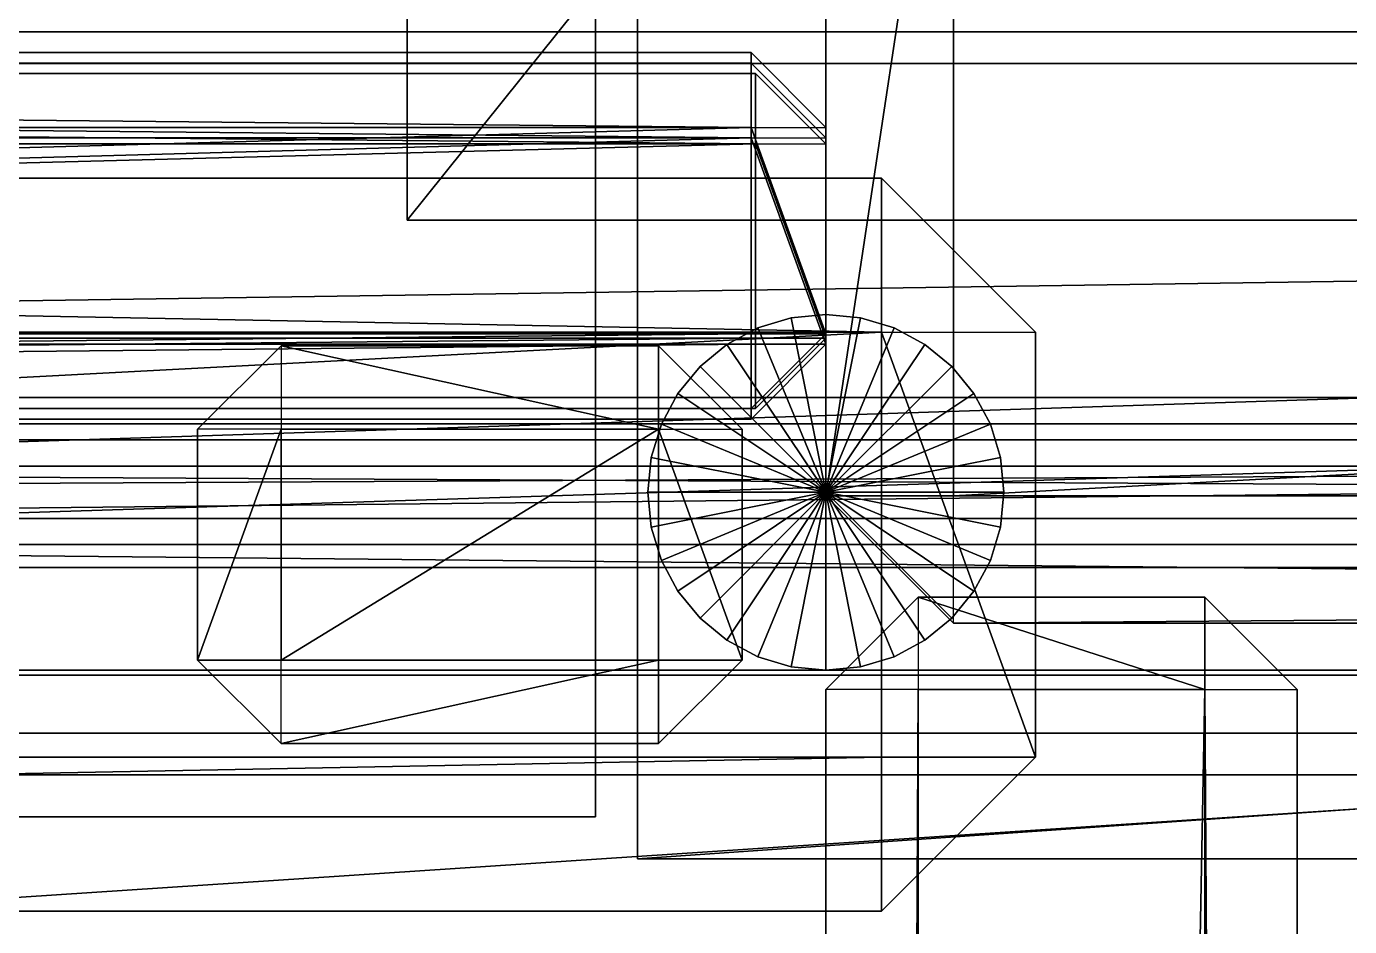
# Model space of a CAD drawing. Header units: millimetres. Extents: x -18 to 4450, y -985 to 970.
# Drawn here: x 1883.7 to 2010, y 723.5 to 809.5 of the extents above; entities that cross this region are included whole.
import ezdxf

# ---------------------------------------------------------------- set-up
doc = ezdxf.new("R2010")
doc.units = ezdxf.units.MM
for name, color, linetype in [('body__right_door_closed_reference', 40, 'CONTINUOUS'), ('body__right_door_outer_skin_lower_pressing', 40, 'CONTINUOUS'), ('body__right_door_outer_skin_tapered_surface', 40, 'CONTINUOUS'), ('body__right_door_outer_skin_upper_pressing', 8, 'CONTINUOUS'), ('body__right_door_skin_lower_recess_shadow', 8, 'CONTINUOUS'), ('body__right_rear_quarter_waist_tapered_surface', 40, 'CONTINUOUS'), ('body__right_rocker_sill', 40, 'CONTINUOUS'), ('body__right_side_step_board', 7, 'CONTINUOUS'), ('body__right_side_step_drop_bracket_3', 251, 'CONTINUOUS'), ('body__right_side_step_tread_strip_5', 9, 'CONTINUOUS'), ('body__right_tub_top_capping', 40, 'CONTINUOUS'), ('hard_top__middle_hardtop_roof_rib', 7, 'CONTINUOUS'), ('hard_top__middle_right_hardtop_vertical_frame', 9, 'CONTINUOUS'), ('hard_top__right_hardtop_lower_retainer_rail', 9, 'CONTINUOUS'), ('hard_top__right_hardtop_lower_side_roll_surface', 8, 'CONTINUOUS'), ('hard_top__right_hardtop_side_panel', 40, 'CONTINUOUS'), ('hard_top__right_hardtop_side_tapered_upper_skin', 40, 'CONTINUOUS'), ('hard_top__white_hardtop_crowned_roof_skin', 7, 'CONTINUOUS'), ('hard_top__white_hardtop_roof', 7, 'CONTINUOUS'), ('interior__front_right_seat_right_rail', 9, 'CONTINUOUS')]:
    doc.layers.add(name, color=color, linetype=linetype)

msp = doc.modelspace()

# ---------------------------------------------------------------- linework, layer by layer
at = {"layer": 'body__right_door_closed_reference'}
for points in [[(1194.700003, 795.000017, 774.699986), (1194.700003, 795.000017, 1595.299959), (1965.299964, 795.000017, 1595.299959)], [(1194.700003, 795.000017, 774.699986), (1965.299964, 795.000017, 1595.299959), (1965.299964, 795.000017, 774.699986)], [(1194.700003, 795.000017, 774.699986), (1194.700003, 780.300021, 759.99999), (1965.299964, 780.300021, 759.99999)], [(1194.700003, 795.000017, 774.699986), (1965.299964, 780.300021, 759.99999), (1965.299964, 795.000017, 774.699986)], [(1194.700003, 795.000017, 1595.299959), (1194.700003, 780.300021, 1610.000014), (1965.299964, 780.300021, 1610.000014)], [(1194.700003, 795.000017, 1595.299959), (1965.299964, 780.300021, 1610.000014), (1965.299964, 795.000017, 1595.299959)], [(1980.000019, 780.300021, 774.699986), (1965.299964, 795.000017, 774.699986), (1965.299964, 795.000017, 1595.299959)], [(1980.000019, 780.300021, 774.699986), (1965.299964, 795.000017, 1595.299959), (1980.000019, 780.300021, 1595.299959)], [(1980.000019, 780.300021, 774.699986), (1965.299964, 795.000017, 774.699986), (1965.299964, 780.300021, 759.99999)], [(1980.000019, 780.300021, 1595.299959), (1965.299964, 795.000017, 1595.299959), (1965.299964, 780.300021, 1610.000014)], [(1194.700003, 739.700019, 1610.000014), (1965.299964, 739.700019, 1610.000014), (1965.299964, 780.300021, 1610.000014)], [(1194.700003, 739.700019, 1610.000014), (1965.299964, 780.300021, 1610.000014), (1194.700003, 780.300021, 1610.000014)], [(1194.700003, 739.700019, 759.99999), (1194.700003, 780.300021, 759.99999), (1965.299964, 780.300021, 759.99999)], [(1194.700003, 739.700019, 759.99999), (1965.299964, 780.300021, 759.99999), (1965.299964, 739.700019, 759.99999)], [(1980.000019, 739.700019, 774.699986), (1965.299964, 739.700019, 759.99999), (1965.299964, 780.300021, 759.99999)], [(1980.000019, 739.700019, 774.699986), (1965.299964, 780.300021, 759.99999), (1980.000019, 780.300021, 774.699986)], [(1980.000019, 739.700019, 1595.299959), (1965.299964, 739.700019, 1610.000014), (1965.299964, 780.300021, 1610.000014)], [(1980.000019, 739.700019, 1595.299959), (1965.299964, 780.300021, 1610.000014), (1980.000019, 780.300021, 1595.299959)], [(1980.000019, 739.700019, 774.699986), (1980.000019, 780.300021, 774.699986), (1980.000019, 780.300021, 1595.299959)], [(1980.000019, 739.700019, 774.699986), (1980.000019, 780.300021, 1595.299959), (1980.000019, 739.700019, 1595.299959)], [(1194.700003, 725.000024, 774.699986), (1194.700003, 739.700019, 759.99999), (1965.299964, 739.700019, 759.99999)], [(1194.700003, 725.000024, 774.699986), (1965.299964, 739.700019, 759.99999), (1965.299964, 725.000024, 774.699986)], [(1194.700003, 725.000024, 1595.299959), (1194.700003, 739.700019, 1610.000014), (1965.299964, 739.700019, 1610.000014)], [(1194.700003, 725.000024, 1595.299959), (1965.299964, 739.700019, 1610.000014), (1965.299964, 725.000024, 1595.299959)], [(1980.000019, 739.700019, 774.699986), (1965.299964, 725.000024, 774.699986), (1965.299964, 725.000024, 1595.299959)], [(1980.000019, 739.700019, 774.699986), (1965.299964, 725.000024, 1595.299959), (1980.000019, 739.700019, 1595.299959)], [(1980.000019, 739.700019, 774.699986), (1965.299964, 725.000024, 774.699986), (1965.299964, 739.700019, 759.99999)], [(1980.000019, 739.700019, 1595.299959), (1965.299964, 725.000024, 1595.299959), (1965.299964, 739.700019, 1610.000014)], [(1194.700003, 725.000024, 774.699986), (1965.299964, 725.000024, 774.699986), (1965.299964, 725.000024, 1595.299959)], [(1194.700003, 725.000024, 774.699986), (1965.299964, 725.000024, 1595.299959), (1194.700003, 725.000024, 1595.299959)]]:
    msp.add_3dface(points, dxfattribs=at)
at = {"layer": 'body__right_door_outer_skin_lower_pressing'}
for points in [[(1242.140055, 806.999981, 852.140009), (1242.140055, 806.999981, 942.860007), (1952.859998, 806.999981, 942.860007)], [(1242.140055, 806.999981, 852.140009), (1952.859998, 806.999981, 942.860007), (1952.859998, 806.999981, 852.140009)], [(1242.140055, 806.999981, 852.140009), (1242.140055, 799.860001, 845.000029), (1952.859998, 799.860001, 845.000029)], [(1242.140055, 806.999981, 852.140009), (1952.859998, 799.860001, 845.000029), (1952.859998, 806.999981, 852.140009)], [(1242.140055, 806.999981, 942.860007), (1242.140055, 799.860001, 949.999988), (1952.859998, 799.860001, 949.999988)], [(1242.140055, 806.999981, 942.860007), (1952.859998, 799.860001, 949.999988), (1952.859998, 806.999981, 942.860007)], [(1960.000038, 799.860001, 852.140009), (1952.859998, 806.999981, 852.140009), (1952.859998, 806.999981, 942.860007)], [(1960.000038, 799.860001, 852.140009), (1952.859998, 806.999981, 942.860007), (1960.000038, 799.860001, 942.860007)], [(1960.000038, 799.860001, 852.140009), (1952.859998, 806.999981, 852.140009), (1952.859998, 799.860001, 845.000029)], [(1960.000038, 799.860001, 942.860007), (1952.859998, 806.999981, 942.860007), (1952.859998, 799.860001, 949.999988)], [(1242.140055, 780.139983, 949.999988), (1952.859998, 780.139983, 949.999988), (1952.859998, 799.860001, 949.999988)], [(1242.140055, 780.139983, 949.999988), (1952.859998, 799.860001, 949.999988), (1242.140055, 799.860001, 949.999988)], [(1242.140055, 780.139983, 845.000029), (1242.140055, 799.860001, 845.000029), (1952.859998, 799.860001, 845.000029)], [(1242.140055, 780.139983, 845.000029), (1952.859998, 799.860001, 845.000029), (1952.859998, 780.139983, 845.000029)], [(1960.000038, 780.139983, 852.140009), (1952.859998, 780.139983, 845.000029), (1952.859998, 799.860001, 845.000029)], [(1960.000038, 780.139983, 852.140009), (1952.859998, 799.860001, 845.000029), (1960.000038, 799.860001, 852.140009)], [(1960.000038, 780.139983, 942.860007), (1952.859998, 780.139983, 949.999988), (1952.859998, 799.860001, 949.999988)], [(1960.000038, 780.139983, 942.860007), (1952.859998, 799.860001, 949.999988), (1960.000038, 799.860001, 942.860007)], [(1960.000038, 780.139983, 852.140009), (1960.000038, 799.860001, 852.140009), (1960.000038, 799.860001, 942.860007)], [(1960.000038, 780.139983, 852.140009), (1960.000038, 799.860001, 942.860007), (1960.000038, 780.139983, 942.860007)], [(1242.140055, 773.000002, 852.140009), (1242.140055, 780.139983, 845.000029), (1952.859998, 780.139983, 845.000029)], [(1242.140055, 773.000002, 852.140009), (1952.859998, 780.139983, 845.000029), (1952.859998, 773.000002, 852.140009)], [(1242.140055, 773.000002, 942.860007), (1242.140055, 780.139983, 949.999988), (1952.859998, 780.139983, 949.999988)], [(1242.140055, 773.000002, 942.860007), (1952.859998, 780.139983, 949.999988), (1952.859998, 773.000002, 942.860007)], [(1960.000038, 780.139983, 852.140009), (1952.859998, 773.000002, 852.140009), (1952.859998, 773.000002, 942.860007)], [(1960.000038, 780.139983, 852.140009), (1952.859998, 773.000002, 942.860007), (1960.000038, 780.139983, 942.860007)], [(1960.000038, 780.139983, 852.140009), (1952.859998, 773.000002, 852.140009), (1952.859998, 780.139983, 845.000029)], [(1960.000038, 780.139983, 942.860007), (1952.859998, 773.000002, 942.860007), (1952.859998, 780.139983, 949.999988)], [(1242.140055, 773.000002, 852.140009), (1952.859998, 773.000002, 852.140009), (1952.859998, 773.000002, 942.860007)], [(1242.140055, 773.000002, 852.140009), (1952.859998, 773.000002, 942.860007), (1242.140055, 773.000002, 942.860007)]]:
    msp.add_3dface(points, dxfattribs=at)
at = {"layer": 'body__right_door_outer_skin_tapered_surface'}
for points in [[(1128.000021, 734.000027, 748.000026), (1128.000021, 824.000001, 748.000026), (1937.999964, 824.000001, 748.000026)], [(1128.000021, 734.000027, 748.000026), (1937.999964, 824.000001, 748.000026), (1937.999964, 734.000027, 748.000026)], [(1128.000021, 734.000027, 1269.999981), (1937.999964, 734.000027, 1307.999969), (1937.999964, 824.000001, 1307.999969)], [(1128.000021, 734.000027, 1269.999981), (1937.999964, 824.000001, 1307.999969), (1128.000021, 824.000001, 1269.999981)], [(1937.999964, 824.000001, 748.000026), (1937.999964, 824.000001, 1307.999969), (1937.999964, 734.000027, 1307.999969)], [(1937.999964, 824.000001, 748.000026), (1937.999964, 734.000027, 1307.999969), (1937.999964, 734.000027, 748.000026)], [(1937.999964, 734.000027, 748.000026), (1937.999964, 734.000027, 1307.999969), (1128.000021, 734.000027, 1269.999981)], [(1937.999964, 734.000027, 748.000026), (1128.000021, 734.000027, 1269.999981), (1128.000021, 734.000027, 748.000026)]]:
    msp.add_3dface(points, dxfattribs=at)
at = {"layer": 'body__right_door_outer_skin_upper_pressing'}
for points in [[(1242.140055, 805.999994, 1047.140002), (1242.140055, 805.999994, 1102.859974), (1952.859998, 805.999994, 1102.859974)], [(1242.140055, 805.999994, 1047.140002), (1952.859998, 805.999994, 1102.859974), (1952.859998, 805.999994, 1047.140002)], [(1242.140055, 805.999994, 1047.140002), (1242.140055, 798.860013, 1039.999962), (1952.859998, 798.860013, 1039.999962)], [(1242.140055, 805.999994, 1047.140002), (1952.859998, 798.860013, 1039.999962), (1952.859998, 805.999994, 1047.140002)], [(1242.140055, 805.999994, 1102.859974), (1242.140055, 798.860013, 1110.000014), (1952.859998, 798.860013, 1110.000014)], [(1242.140055, 805.999994, 1102.859974), (1952.859998, 798.860013, 1110.000014), (1952.859998, 805.999994, 1102.859974)], [(1960.000038, 798.860013, 1047.140002), (1952.859998, 805.999994, 1047.140002), (1952.859998, 805.999994, 1102.859974)], [(1960.000038, 798.860013, 1047.140002), (1952.859998, 805.999994, 1102.859974), (1960.000038, 798.860013, 1102.859974)], [(1960.000038, 798.860013, 1047.140002), (1952.859998, 805.999994, 1047.140002), (1952.859998, 798.860013, 1039.999962)], [(1960.000038, 798.860013, 1102.859974), (1952.859998, 805.999994, 1102.859974), (1952.859998, 798.860013, 1110.000014)], [(1242.140055, 779.139996, 1110.000014), (1952.859998, 779.139996, 1110.000014), (1952.859998, 798.860013, 1110.000014)], [(1242.140055, 779.139996, 1110.000014), (1952.859998, 798.860013, 1110.000014), (1242.140055, 798.860013, 1110.000014)], [(1242.140055, 779.139996, 1039.999962), (1242.140055, 798.860013, 1039.999962), (1952.859998, 798.860013, 1039.999962)], [(1242.140055, 779.139996, 1039.999962), (1952.859998, 798.860013, 1039.999962), (1952.859998, 779.139996, 1039.999962)], [(1960.000038, 779.139996, 1047.140002), (1952.859998, 779.139996, 1039.999962), (1952.859998, 798.860013, 1039.999962)], [(1960.000038, 779.139996, 1047.140002), (1952.859998, 798.860013, 1039.999962), (1960.000038, 798.860013, 1047.140002)], [(1960.000038, 779.139996, 1102.859974), (1952.859998, 779.139996, 1110.000014), (1952.859998, 798.860013, 1110.000014)], [(1960.000038, 779.139996, 1102.859974), (1952.859998, 798.860013, 1110.000014), (1960.000038, 798.860013, 1102.859974)], [(1960.000038, 779.139996, 1047.140002), (1960.000038, 798.860013, 1047.140002), (1960.000038, 798.860013, 1102.859974)], [(1960.000038, 779.139996, 1047.140002), (1960.000038, 798.860013, 1102.859974), (1960.000038, 779.139996, 1102.859974)], [(1242.140055, 772.000015, 1047.140002), (1242.140055, 779.139996, 1039.999962), (1952.859998, 779.139996, 1039.999962)], [(1242.140055, 772.000015, 1047.140002), (1952.859998, 779.139996, 1039.999962), (1952.859998, 772.000015, 1047.140002)], [(1242.140055, 772.000015, 1102.859974), (1242.140055, 779.139996, 1110.000014), (1952.859998, 779.139996, 1110.000014)], [(1242.140055, 772.000015, 1102.859974), (1952.859998, 779.139996, 1110.000014), (1952.859998, 772.000015, 1102.859974)], [(1960.000038, 779.139996, 1047.140002), (1952.859998, 772.000015, 1047.140002), (1952.859998, 772.000015, 1102.859974)], [(1960.000038, 779.139996, 1047.140002), (1952.859998, 772.000015, 1102.859974), (1960.000038, 779.139996, 1102.859974)], [(1960.000038, 779.139996, 1047.140002), (1952.859998, 772.000015, 1047.140002), (1952.859998, 779.139996, 1039.999962)], [(1960.000038, 779.139996, 1102.859974), (1952.859998, 772.000015, 1102.859974), (1952.859998, 779.139996, 1110.000014)], [(1242.140055, 772.000015, 1047.140002), (1952.859998, 772.000015, 1047.140002), (1952.859998, 772.000015, 1102.859974)], [(1242.140055, 772.000015, 1047.140002), (1952.859998, 772.000015, 1102.859974), (1242.140055, 772.000015, 1102.859974)]]:
    msp.add_3dface(points, dxfattribs=at)
at = {"layer": 'body__right_door_skin_lower_recess_shadow'}
for points in [[(1241.719961, 805.000007, 891.719997), (1241.719961, 805.000007, 954.280019), (1953.279972, 805.000007, 954.280019)], [(1241.719961, 805.000007, 891.719997), (1953.279972, 805.000007, 954.280019), (1953.279972, 805.000007, 891.719997)], [(1241.719961, 805.000007, 891.719997), (1241.719961, 798.280001, 884.99999), (1953.279972, 798.280001, 884.99999)], [(1241.719961, 805.000007, 891.719997), (1953.279972, 798.280001, 884.99999), (1953.279972, 805.000007, 891.719997)], [(1241.719961, 805.000007, 954.280019), (1241.719961, 798.280001, 961.000025), (1953.279972, 798.280001, 961.000025)], [(1241.719961, 805.000007, 954.280019), (1953.279972, 798.280001, 961.000025), (1953.279972, 805.000007, 954.280019)], [(1960.000038, 798.280001, 891.719997), (1953.279972, 805.000007, 891.719997), (1953.279972, 805.000007, 954.280019)], [(1960.000038, 798.280001, 891.719997), (1953.279972, 805.000007, 954.280019), (1960.000038, 798.280001, 954.280019)], [(1960.000038, 798.280001, 891.719997), (1953.279972, 805.000007, 891.719997), (1953.279972, 798.280001, 884.99999)], [(1960.000038, 798.280001, 954.280019), (1953.279972, 805.000007, 954.280019), (1953.279972, 798.280001, 961.000025)], [(1241.719961, 779.720008, 961.000025), (1953.279972, 779.720008, 961.000025), (1953.279972, 798.280001, 961.000025)], [(1241.719961, 779.720008, 961.000025), (1953.279972, 798.280001, 961.000025), (1241.719961, 798.280001, 961.000025)], [(1241.719961, 779.720008, 884.99999), (1241.719961, 798.280001, 884.99999), (1953.279972, 798.280001, 884.99999)], [(1241.719961, 779.720008, 884.99999), (1953.279972, 798.280001, 884.99999), (1953.279972, 779.720008, 884.99999)], [(1960.000038, 779.720008, 891.719997), (1953.279972, 779.720008, 884.99999), (1953.279972, 798.280001, 884.99999)], [(1960.000038, 779.720008, 891.719997), (1953.279972, 798.280001, 884.99999), (1960.000038, 798.280001, 891.719997)], [(1960.000038, 779.720008, 954.280019), (1953.279972, 779.720008, 961.000025), (1953.279972, 798.280001, 961.000025)], [(1960.000038, 779.720008, 954.280019), (1953.279972, 798.280001, 961.000025), (1960.000038, 798.280001, 954.280019)], [(1960.000038, 779.720008, 891.719997), (1960.000038, 798.280001, 891.719997), (1960.000038, 798.280001, 954.280019)], [(1960.000038, 779.720008, 891.719997), (1960.000038, 798.280001, 954.280019), (1960.000038, 779.720008, 954.280019)], [(1241.719961, 773.000002, 891.719997), (1241.719961, 779.720008, 884.99999), (1953.279972, 779.720008, 884.99999)], [(1241.719961, 773.000002, 891.719997), (1953.279972, 779.720008, 884.99999), (1953.279972, 773.000002, 891.719997)], [(1241.719961, 773.000002, 954.280019), (1241.719961, 779.720008, 961.000025), (1953.279972, 779.720008, 961.000025)], [(1241.719961, 773.000002, 954.280019), (1953.279972, 779.720008, 961.000025), (1953.279972, 773.000002, 954.280019)], [(1960.000038, 779.720008, 891.719997), (1953.279972, 773.000002, 891.719997), (1953.279972, 773.000002, 954.280019)], [(1960.000038, 779.720008, 891.719997), (1953.279972, 773.000002, 954.280019), (1960.000038, 779.720008, 954.280019)], [(1960.000038, 779.720008, 891.719997), (1953.279972, 773.000002, 891.719997), (1953.279972, 779.720008, 884.99999)], [(1960.000038, 779.720008, 954.280019), (1953.279972, 773.000002, 954.280019), (1953.279972, 779.720008, 961.000025)], [(1241.719961, 773.000002, 891.719997), (1953.279972, 773.000002, 891.719997), (1953.279972, 773.000002, 954.280019)], [(1241.719961, 773.000002, 891.719997), (1953.279972, 773.000002, 954.280019), (1241.719961, 773.000002, 954.280019)]]:
    msp.add_3dface(points, dxfattribs=at)
at = {"layer": 'body__right_rear_quarter_waist_tapered_surface'}
for points in [[(1942.000031, 730.000019, 723.999977), (1942.000031, 829.999983, 723.999977), (3384.99999, 829.999983, 745.999992)], [(1942.000031, 730.000019, 723.999977), (3384.99999, 829.999983, 745.999992), (3384.99999, 730.000019, 745.999992)], [(1942.000031, 730.000019, 1304.999948), (3384.99999, 730.000019, 1277.999997), (3384.99999, 829.999983, 1277.999997)], [(1942.000031, 730.000019, 1304.999948), (3384.99999, 829.999983, 1277.999997), (1942.000031, 829.999983, 1304.999948)], [(1942.000031, 730.000019, 723.999977), (1942.000031, 730.000019, 1304.999948), (1942.000031, 829.999983, 1304.999948)], [(1942.000031, 730.000019, 723.999977), (1942.000031, 829.999983, 1304.999948), (1942.000031, 829.999983, 723.999977)], [(3384.99999, 730.000019, 745.999992), (3384.99999, 730.000019, 1277.999997), (1942.000031, 730.000019, 1304.999948)], [(3384.99999, 730.000019, 745.999992), (1942.000031, 730.000019, 1304.999948), (1942.000031, 730.000019, 723.999977)]]:
    msp.add_3dface(points, dxfattribs=at)
at = {"layer": 'body__right_rocker_sill'}
for points in [[(1019.950032, 767.499983, 684.949994), (1019.950032, 767.499983, 800.05002), (3030.050039, 767.499983, 800.05002)], [(1019.950032, 767.499983, 684.949994), (3030.050039, 767.499983, 800.05002), (3030.050039, 767.499983, 684.949994)], [(1019.950032, 767.499983, 684.949994), (1019.950032, 747.550011, 665.000021), (3030.050039, 747.550011, 665.000021)], [(1019.950032, 767.499983, 684.949994), (3030.050039, 747.550011, 665.000021), (3030.050039, 767.499983, 684.949994)], [(1019.950032, 767.499983, 800.05002), (1019.950032, 747.550011, 819.999993), (3030.050039, 747.550011, 819.999993)], [(1019.950032, 767.499983, 800.05002), (3030.050039, 747.550011, 819.999993), (3030.050039, 767.499983, 800.05002)], [(1019.950032, 692.449987, 819.999993), (3030.050039, 692.449987, 819.999993), (3030.050039, 747.550011, 819.999993)], [(1019.950032, 692.449987, 819.999993), (3030.050039, 747.550011, 819.999993), (1019.950032, 747.550011, 819.999993)], [(1019.950032, 692.449987, 665.000021), (1019.950032, 747.550011, 665.000021), (3030.050039, 747.550011, 665.000021)], [(1019.950032, 692.449987, 665.000021), (3030.050039, 747.550011, 665.000021), (3030.050039, 692.449987, 665.000021)]]:
    msp.add_3dface(points, dxfattribs=at)
at = {"layer": 'body__right_side_step_board'}
for points in [[(1551.550031, 771.55, 675.000012), (2648.449898, 771.55, 675.000012), (2648.449898, 958.450019, 675.000012)], [(1551.550031, 771.55, 675.000012), (2648.449898, 958.450019, 675.000012), (1551.550031, 958.450019, 675.000012)], [(1551.550031, 771.55, 620.000005), (1551.550031, 958.450019, 620.000005), (2648.449898, 958.450019, 620.000005)], [(1551.550031, 771.55, 620.000005), (2648.449898, 958.450019, 620.000005), (2648.449898, 771.55, 620.000005)], [(1551.550031, 759.99999, 631.550014), (1551.550031, 771.55, 620.000005), (2648.449898, 771.55, 620.000005)], [(1551.550031, 759.99999, 631.550014), (2648.449898, 771.55, 620.000005), (2648.449898, 759.99999, 631.550014)], [(1551.550031, 759.99999, 663.450003), (1551.550031, 771.55, 675.000012), (2648.449898, 771.55, 675.000012)], [(1551.550031, 759.99999, 663.450003), (2648.449898, 771.55, 675.000012), (2648.449898, 759.99999, 663.450003)], [(1551.550031, 759.99999, 631.550014), (2648.449898, 759.99999, 631.550014), (2648.449898, 759.99999, 663.450003)], [(1551.550031, 759.99999, 631.550014), (2648.449898, 759.99999, 663.450003), (1551.550031, 759.99999, 663.450003)]]:
    msp.add_3dface(points, dxfattribs=at)
at = {"layer": 'body__right_side_step_drop_bracket_3'}
for points in [[(1899.999976, 771.019995, 537.98002), (1907.979965, 778.999984, 537.98002), (1907.979965, 778.999984, 677.020013)], [(1899.999976, 771.019995, 537.98002), (1907.979965, 778.999984, 677.020013), (1899.999976, 771.019995, 677.020013)], [(1899.999976, 771.019995, 537.98002), (1907.979965, 778.999984, 537.98002), (1907.979965, 771.019995, 529.999971)], [(1899.999976, 771.019995, 677.020013), (1907.979965, 778.999984, 677.020013), (1907.979965, 771.019995, 685.000002)], [(1907.979965, 778.999984, 537.98002), (1907.979965, 778.999984, 677.020013), (1944.020033, 778.999984, 677.020013)], [(1907.979965, 778.999984, 537.98002), (1944.020033, 778.999984, 677.020013), (1944.020033, 778.999984, 537.98002)], [(1907.979965, 778.999984, 537.98002), (1907.979965, 771.019995, 529.999971), (1944.020033, 771.019995, 529.999971)], [(1907.979965, 778.999984, 537.98002), (1944.020033, 771.019995, 529.999971), (1944.020033, 778.999984, 537.98002)], [(1907.979965, 778.999984, 677.020013), (1907.979965, 771.019995, 685.000002), (1944.020033, 771.019995, 685.000002)], [(1907.979965, 778.999984, 677.020013), (1944.020033, 771.019995, 685.000002), (1944.020033, 778.999984, 677.020013)], [(1952.000022, 771.019995, 537.98002), (1944.020033, 778.999984, 537.98002), (1944.020033, 778.999984, 677.020013)], [(1952.000022, 771.019995, 537.98002), (1944.020033, 778.999984, 677.020013), (1952.000022, 771.019995, 677.020013)], [(1952.000022, 771.019995, 537.98002), (1944.020033, 778.999984, 537.98002), (1944.020033, 771.019995, 529.999971)], [(1952.000022, 771.019995, 677.020013), (1944.020033, 778.999984, 677.020013), (1944.020033, 771.019995, 685.000002)], [(1899.999976, 748.979986, 537.98002), (1899.999976, 748.979986, 677.020013), (1899.999976, 771.019995, 677.020013)], [(1899.999976, 748.979986, 537.98002), (1899.999976, 771.019995, 677.020013), (1899.999976, 771.019995, 537.98002)], [(1899.999976, 748.979986, 537.98002), (1907.979965, 748.979986, 529.999971), (1907.979965, 771.019995, 529.999971)], [(1899.999976, 748.979986, 537.98002), (1907.979965, 771.019995, 529.999971), (1899.999976, 771.019995, 537.98002)], [(1899.999976, 748.979986, 677.020013), (1907.979965, 748.979986, 685.000002), (1907.979965, 771.019995, 685.000002)], [(1899.999976, 748.979986, 677.020013), (1907.979965, 771.019995, 685.000002), (1899.999976, 771.019995, 677.020013)], [(1907.979965, 748.979986, 685.000002), (1944.020033, 748.979986, 685.000002), (1944.020033, 771.019995, 685.000002)], [(1907.979965, 748.979986, 685.000002), (1944.020033, 771.019995, 685.000002), (1907.979965, 771.019995, 685.000002)], [(1907.979965, 748.979986, 529.999971), (1907.979965, 771.019995, 529.999971), (1944.020033, 771.019995, 529.999971)], [(1907.979965, 748.979986, 529.999971), (1944.020033, 771.019995, 529.999971), (1944.020033, 748.979986, 529.999971)], [(1952.000022, 748.979986, 537.98002), (1944.020033, 748.979986, 529.999971), (1944.020033, 771.019995, 529.999971)], [(1952.000022, 748.979986, 537.98002), (1944.020033, 771.019995, 529.999971), (1952.000022, 771.019995, 537.98002)], [(1952.000022, 748.979986, 677.020013), (1944.020033, 748.979986, 685.000002), (1944.020033, 771.019995, 685.000002)], [(1952.000022, 748.979986, 677.020013), (1944.020033, 771.019995, 685.000002), (1952.000022, 771.019995, 677.020013)], [(1952.000022, 748.979986, 537.98002), (1952.000022, 771.019995, 537.98002), (1952.000022, 771.019995, 677.020013)], [(1952.000022, 748.979986, 537.98002), (1952.000022, 771.019995, 677.020013), (1952.000022, 748.979986, 677.020013)], [(1899.999976, 748.979986, 537.98002), (1907.979965, 740.999997, 537.98002), (1907.979965, 740.999997, 677.020013)], [(1899.999976, 748.979986, 537.98002), (1907.979965, 740.999997, 677.020013), (1899.999976, 748.979986, 677.020013)], [(1899.999976, 748.979986, 537.98002), (1907.979965, 740.999997, 537.98002), (1907.979965, 748.979986, 529.999971)], [(1899.999976, 748.979986, 677.020013), (1907.979965, 740.999997, 677.020013), (1907.979965, 748.979986, 685.000002)], [(1907.979965, 740.999997, 537.98002), (1907.979965, 748.979986, 529.999971), (1944.020033, 748.979986, 529.999971)], [(1907.979965, 740.999997, 537.98002), (1944.020033, 748.979986, 529.999971), (1944.020033, 740.999997, 537.98002)], [(1907.979965, 740.999997, 677.020013), (1907.979965, 748.979986, 685.000002), (1944.020033, 748.979986, 685.000002)], [(1907.979965, 740.999997, 677.020013), (1944.020033, 748.979986, 685.000002), (1944.020033, 740.999997, 677.020013)], [(1952.000022, 748.979986, 537.98002), (1944.020033, 740.999997, 537.98002), (1944.020033, 740.999997, 677.020013)], [(1952.000022, 748.979986, 537.98002), (1944.020033, 740.999997, 677.020013), (1952.000022, 748.979986, 677.020013)], [(1952.000022, 748.979986, 537.98002), (1944.020033, 740.999997, 537.98002), (1944.020033, 748.979986, 529.999971)], [(1952.000022, 748.979986, 677.020013), (1944.020033, 740.999997, 677.020013), (1944.020033, 748.979986, 685.000002)], [(1907.979965, 740.999997, 537.98002), (1944.020033, 740.999997, 537.98002), (1944.020033, 740.999997, 677.020013)], [(1907.979965, 740.999997, 537.98002), (1944.020033, 740.999997, 677.020013), (1907.979965, 740.999997, 677.020013)]]:
    msp.add_3dface(points, dxfattribs=at)
at = {"layer": 'body__right_side_step_tread_strip_5'}
for points in [[(1919.999957, 791.000009, 674.000025), (1919.999957, 791.000009, 685.99999), (1919.999957, 953.000009, 685.99999)], [(1919.999957, 791.000009, 674.000025), (1919.999957, 953.000009, 685.99999), (1919.999957, 953.000009, 674.000025)], [(1919.999957, 791.000009, 685.99999), (2049.999952, 791.000009, 685.99999), (2049.999952, 953.000009, 685.99999)], [(1919.999957, 791.000009, 685.99999), (2049.999952, 953.000009, 685.99999), (1919.999957, 953.000009, 685.99999)], [(1919.999957, 791.000009, 674.000025), (1919.999957, 953.000009, 674.000025), (2049.999952, 953.000009, 674.000025)], [(1919.999957, 791.000009, 674.000025), (2049.999952, 953.000009, 674.000025), (2049.999952, 791.000009, 674.000025)], [(1919.999957, 791.000009, 674.000025), (2049.999952, 791.000009, 674.000025), (2049.999952, 791.000009, 685.99999)], [(1919.999957, 791.000009, 674.000025), (2049.999952, 791.000009, 685.99999), (1919.999957, 791.000009, 685.99999)]]:
    msp.add_3dface(points, dxfattribs=at)
at = {"layer": 'body__right_tub_top_capping'}
for points in [[(1960.000038, 764.680028, 1334.179997), (1960.000038, 764.680028, 1367.820024), (1960.000038, 845.319986, 1367.820024)], [(1960.000038, 764.680028, 1334.179997), (1960.000038, 845.319986, 1367.820024), (1960.000038, 845.319986, 1334.179997)], [(1960.000038, 764.680028, 1334.179997), (1972.180009, 764.680028, 1322.000027), (1972.180009, 845.319986, 1322.000027)], [(1960.000038, 764.680028, 1334.179997), (1972.180009, 845.319986, 1322.000027), (1960.000038, 845.319986, 1334.179997)], [(1960.000038, 764.680028, 1367.820024), (1972.180009, 764.680028, 1379.999995), (1972.180009, 845.319986, 1379.999995)], [(1960.000038, 764.680028, 1367.820024), (1972.180009, 845.319986, 1379.999995), (1960.000038, 845.319986, 1367.820024)], [(1972.180009, 764.680028, 1379.999995), (3477.81992, 764.680028, 1379.999995), (3477.81992, 845.319986, 1379.999995)], [(1972.180009, 764.680028, 1379.999995), (3477.81992, 845.319986, 1379.999995), (1972.180009, 845.319986, 1379.999995)], [(1972.180009, 764.680028, 1322.000027), (1972.180009, 845.319986, 1322.000027), (3477.81992, 845.319986, 1322.000027)], [(1972.180009, 764.680028, 1322.000027), (3477.81992, 845.319986, 1322.000027), (3477.81992, 764.680028, 1322.000027)], [(1960.000038, 764.680028, 1334.179997), (1972.180009, 752.499998, 1334.179997), (1972.180009, 752.499998, 1367.820024)], [(1960.000038, 764.680028, 1334.179997), (1972.180009, 752.499998, 1367.820024), (1960.000038, 764.680028, 1367.820024)], [(1960.000038, 764.680028, 1334.179997), (1972.180009, 752.499998, 1334.179997), (1972.180009, 764.680028, 1322.000027)], [(1960.000038, 764.680028, 1367.820024), (1972.180009, 752.499998, 1367.820024), (1972.180009, 764.680028, 1379.999995)], [(1972.180009, 752.499998, 1334.179997), (1972.180009, 764.680028, 1322.000027), (3477.81992, 764.680028, 1322.000027)], [(1972.180009, 752.499998, 1334.179997), (3477.81992, 764.680028, 1322.000027), (3477.81992, 752.499998, 1334.179997)], [(1972.180009, 752.499998, 1367.820024), (1972.180009, 764.680028, 1379.999995), (3477.81992, 764.680028, 1379.999995)], [(1972.180009, 752.499998, 1367.820024), (3477.81992, 764.680028, 1379.999995), (3477.81992, 752.499998, 1367.820024)], [(1972.180009, 752.499998, 1334.179997), (3477.81992, 752.499998, 1334.179997), (3477.81992, 752.499998, 1367.820024)], [(1972.180009, 752.499998, 1334.179997), (3477.81992, 752.499998, 1367.820024), (1972.180009, 752.499998, 1367.820024)]]:
    msp.add_3dface(points, dxfattribs=at)
at = {"layer": 'hard_top__middle_hardtop_roof_rib'}
for points in [[(1960.000038, 746.179998, 1818.82), (1968.819976, 754.999995, 1818.82), (1968.819976, 754.999995, 1843.179941)], [(1960.000038, 746.179998, 1818.82), (1968.819976, 754.999995, 1843.179941), (1960.000038, 746.179998, 1843.179941)], [(1960.000038, 746.179998, 1818.82), (1968.819976, 754.999995, 1818.82), (1968.819976, 746.179998, 1809.999943)], [(1960.000038, 746.179998, 1843.179941), (1968.819976, 754.999995, 1843.179941), (1968.819976, 746.179998, 1851.999998)], [(1968.819976, 754.999995, 1818.82), (1968.819976, 754.999995, 1843.179941), (1996.180058, 754.999995, 1843.179941)], [(1968.819976, 754.999995, 1818.82), (1996.180058, 754.999995, 1843.179941), (1996.180058, 754.999995, 1818.82)], [(1968.819976, 754.999995, 1818.82), (1968.819976, 746.179998, 1809.999943), (1996.180058, 746.179998, 1809.999943)], [(1968.819976, 754.999995, 1818.82), (1996.180058, 746.179998, 1809.999943), (1996.180058, 754.999995, 1818.82)], [(1968.819976, 754.999995, 1843.179941), (1968.819976, 746.179998, 1851.999998), (1996.180058, 746.179998, 1851.999998)], [(1968.819976, 754.999995, 1843.179941), (1996.180058, 746.179998, 1851.999998), (1996.180058, 754.999995, 1843.179941)], [(2005.000114, 746.179998, 1818.82), (1996.180058, 754.999995, 1818.82), (1996.180058, 754.999995, 1843.179941)], [(2005.000114, 746.179998, 1818.82), (1996.180058, 754.999995, 1843.179941), (2005.000114, 746.179998, 1843.179941)], [(2005.000114, 746.179998, 1818.82), (1996.180058, 754.999995, 1818.82), (1996.180058, 746.179998, 1809.999943)], [(2005.000114, 746.179998, 1843.179941), (1996.180058, 754.999995, 1843.179941), (1996.180058, 746.179998, 1851.999998)], [(1960.000038, -746.179998, 1818.82), (1960.000038, -746.179998, 1843.179941), (1960.000038, 746.179998, 1843.179941)], [(1960.000038, -746.179998, 1818.82), (1960.000038, 746.179998, 1843.179941), (1960.000038, 746.179998, 1818.82)], [(1960.000038, -746.179998, 1818.82), (1968.819976, -746.179998, 1809.999943), (1968.819976, 746.179998, 1809.999943)], [(1960.000038, -746.179998, 1818.82), (1968.819976, 746.179998, 1809.999943), (1960.000038, 746.179998, 1818.82)], [(1960.000038, -746.179998, 1843.179941), (1968.819976, -746.179998, 1851.999998), (1968.819976, 746.179998, 1851.999998)], [(1960.000038, -746.179998, 1843.179941), (1968.819976, 746.179998, 1851.999998), (1960.000038, 746.179998, 1843.179941)], [(1968.819976, -746.179998, 1851.999998), (1996.180058, -746.179998, 1851.999998), (1996.180058, 746.179998, 1851.999998)], [(1968.819976, -746.179998, 1851.999998), (1996.180058, 746.179998, 1851.999998), (1968.819976, 746.179998, 1851.999998)], [(1968.819976, -746.179998, 1809.999943), (1968.819976, 746.179998, 1809.999943), (1996.180058, 746.179998, 1809.999943)], [(1968.819976, -746.179998, 1809.999943), (1996.180058, 746.179998, 1809.999943), (1996.180058, -746.179998, 1809.999943)], [(2005.000114, -746.179998, 1818.82), (1996.180058, -746.179998, 1809.999943), (1996.180058, 746.179998, 1809.999943)], [(2005.000114, -746.179998, 1818.82), (1996.180058, 746.179998, 1809.999943), (2005.000114, 746.179998, 1818.82)], [(2005.000114, -746.179998, 1843.179941), (1996.180058, -746.179998, 1851.999998), (1996.180058, 746.179998, 1851.999998)], [(2005.000114, -746.179998, 1843.179941), (1996.180058, 746.179998, 1851.999998), (2005.000114, 746.179998, 1843.179941)], [(2005.000114, -746.179998, 1818.82), (2005.000114, 746.179998, 1818.82), (2005.000114, 746.179998, 1843.179941)], [(2005.000114, -746.179998, 1818.82), (2005.000114, 746.179998, 1843.179941), (2005.000114, -746.179998, 1843.179941)]]:
    msp.add_3dface(points, dxfattribs=at)
at = {"layer": 'hard_top__middle_right_hardtop_vertical_frame'}
for points in [[(1956.683517, 781.673372, 1129.999995), (1956.683517, 781.673372, 1769.999981), (1953.49443, 780.705929, 1769.999981)], [(1956.683517, 781.673372, 1129.999995), (1953.49443, 780.705929, 1769.999981), (1953.49443, 780.705929, 1129.999995)], [(1960.000038, 764.999986, 1129.999995), (1953.49443, 780.705929, 1129.999995), (1956.683517, 781.673372, 1129.999995)], [(1960.000038, 764.999986, 1769.999981), (1956.683517, 781.673372, 1769.999981), (1953.49443, 780.705929, 1769.999981)], [(1960.000038, 782.000005, 1129.999995), (1960.000038, 782.000005, 1769.999981), (1956.683517, 781.673372, 1769.999981)], [(1960.000038, 782.000005, 1129.999995), (1956.683517, 781.673372, 1769.999981), (1956.683517, 781.673372, 1129.999995)], [(1960.000038, 764.999986, 1129.999995), (1956.683517, 781.673372, 1129.999995), (1960.000038, 782.000005, 1129.999995)], [(1960.000038, 764.999986, 1769.999981), (1960.000038, 782.000005, 1769.999981), (1956.683517, 781.673372, 1769.999981)], [(1963.31656, 781.673372, 1129.999995), (1963.31656, 781.673372, 1769.999981), (1960.000038, 782.000005, 1769.999981)], [(1963.31656, 781.673372, 1129.999995), (1960.000038, 782.000005, 1769.999981), (1960.000038, 782.000005, 1129.999995)], [(1960.000038, 764.999986, 1129.999995), (1960.000038, 782.000005, 1129.999995), (1963.31656, 781.673372, 1129.999995)], [(1960.000038, 764.999986, 1769.999981), (1963.31656, 781.673372, 1769.999981), (1960.000038, 782.000005, 1769.999981)], [(1960.000038, 764.999986, 1129.999995), (1963.31656, 781.673372, 1129.999995), (1966.505647, 780.705929, 1129.999995)], [(1960.000038, 764.999986, 1769.999981), (1966.505647, 780.705929, 1769.999981), (1963.31656, 781.673372, 1769.999981)], [(1966.505647, 780.705929, 1129.999995), (1966.505647, 780.705929, 1769.999981), (1963.31656, 781.673372, 1769.999981)], [(1966.505647, 780.705929, 1129.999995), (1963.31656, 781.673372, 1769.999981), (1963.31656, 781.673372, 1129.999995)], [(1953.49443, 780.705929, 1129.999995), (1953.49443, 780.705929, 1769.999981), (1950.555325, 779.134989, 1769.999981)], [(1953.49443, 780.705929, 1129.999995), (1950.555325, 779.134989, 1769.999981), (1950.555325, 779.134989, 1129.999995)], [(1960.000038, 764.999986, 1129.999995), (1950.555325, 779.134989, 1129.999995), (1953.49443, 780.705929, 1129.999995)], [(1960.000038, 764.999986, 1769.999981), (1953.49443, 780.705929, 1769.999981), (1950.555325, 779.134989, 1769.999981)], [(1960.000038, 764.999986, 1129.999995), (1966.505647, 780.705929, 1129.999995), (1969.444752, 779.134989, 1129.999995)], [(1960.000038, 764.999986, 1769.999981), (1969.444752, 779.134989, 1769.999981), (1966.505647, 780.705929, 1769.999981)], [(1969.444752, 779.134989, 1129.999995), (1969.444752, 779.134989, 1769.999981), (1966.505647, 780.705929, 1769.999981)], [(1969.444752, 779.134989, 1129.999995), (1966.505647, 780.705929, 1769.999981), (1966.505647, 780.705929, 1129.999995)], [(1950.555325, 779.134989, 1129.999995), (1950.555325, 779.134989, 1769.999981), (1947.979212, 777.020812, 1769.999981)], [(1950.555325, 779.134989, 1129.999995), (1947.979212, 777.020812, 1769.999981), (1947.979212, 777.020812, 1129.999995)], [(1960.000038, 764.999986, 1129.999995), (1947.979212, 777.020812, 1129.999995), (1950.555325, 779.134989, 1129.999995)], [(1960.000038, 764.999986, 1769.999981), (1950.555325, 779.134989, 1769.999981), (1947.979212, 777.020812, 1769.999981)], [(1960.000038, 764.999986, 1129.999995), (1969.444752, 779.134989, 1129.999995), (1972.020864, 777.020812, 1129.999995)], [(1960.000038, 764.999986, 1769.999981), (1972.020864, 777.020812, 1769.999981), (1969.444752, 779.134989, 1769.999981)], [(1972.020864, 777.020812, 1129.999995), (1972.020864, 777.020812, 1769.999981), (1969.444752, 779.134989, 1769.999981)], [(1972.020864, 777.020812, 1129.999995), (1969.444752, 779.134989, 1769.999981), (1969.444752, 779.134989, 1129.999995)], [(1947.979212, 777.020812, 1129.999995), (1947.979212, 777.020812, 1769.999981), (1945.865035, 774.444699, 1769.999981)], [(1947.979212, 777.020812, 1129.999995), (1945.865035, 774.444699, 1769.999981), (1945.865035, 774.444699, 1129.999995)], [(1960.000038, 764.999986, 1129.999995), (1945.865035, 774.444699, 1129.999995), (1947.979212, 777.020812, 1129.999995)], [(1960.000038, 764.999986, 1769.999981), (1947.979212, 777.020812, 1769.999981), (1945.865035, 774.444699, 1769.999981)], [(1960.000038, 764.999986, 1129.999995), (1972.020864, 777.020812, 1129.999995), (1974.135041, 774.444699, 1129.999995)], [(1960.000038, 764.999986, 1769.999981), (1974.135041, 774.444699, 1769.999981), (1972.020864, 777.020812, 1769.999981)], [(1974.135041, 774.444699, 1129.999995), (1974.135041, 774.444699, 1769.999981), (1972.020864, 777.020812, 1769.999981)], [(1974.135041, 774.444699, 1129.999995), (1972.020864, 777.020812, 1769.999981), (1972.020864, 777.020812, 1129.999995)], [(1945.865035, 774.444699, 1129.999995), (1945.865035, 774.444699, 1769.999981), (1944.294095, 771.505594, 1769.999981)], [(1945.865035, 774.444699, 1129.999995), (1944.294095, 771.505594, 1769.999981), (1944.294095, 771.505594, 1129.999995)], [(1960.000038, 764.999986, 1129.999995), (1944.294095, 771.505594, 1129.999995), (1945.865035, 774.444699, 1129.999995)], [(1960.000038, 764.999986, 1769.999981), (1945.865035, 774.444699, 1769.999981), (1944.294095, 771.505594, 1769.999981)], [(1960.000038, 764.999986, 1129.999995), (1974.135041, 774.444699, 1129.999995), (1975.705981, 771.505594, 1129.999995)], [(1960.000038, 764.999986, 1769.999981), (1975.705981, 771.505594, 1769.999981), (1974.135041, 774.444699, 1769.999981)], [(1975.705981, 771.505594, 1129.999995), (1975.705981, 771.505594, 1769.999981), (1974.135041, 774.444699, 1769.999981)], [(1975.705981, 771.505594, 1129.999995), (1974.135041, 774.444699, 1769.999981), (1974.135041, 774.444699, 1129.999995)], [(1944.294095, 771.505594, 1129.999995), (1944.294095, 771.505594, 1769.999981), (1943.326592, 768.316507, 1769.999981)], [(1944.294095, 771.505594, 1129.999995), (1943.326592, 768.316507, 1769.999981), (1943.326592, 768.316507, 1129.999995)], [(1960.000038, 764.999986, 1129.999995), (1943.326592, 768.316507, 1129.999995), (1944.294095, 771.505594, 1129.999995)], [(1960.000038, 764.999986, 1769.999981), (1944.294095, 771.505594, 1769.999981), (1943.326592, 768.316507, 1769.999981)], [(1960.000038, 764.999986, 1129.999995), (1975.705981, 771.505594, 1129.999995), (1976.673365, 768.316507, 1129.999995)], [(1960.000038, 764.999986, 1769.999981), (1976.673365, 768.316507, 1769.999981), (1975.705981, 771.505594, 1769.999981)], [(1976.673365, 768.316507, 1129.999995), (1976.673365, 768.316507, 1769.999981), (1975.705981, 771.505594, 1769.999981)], [(1976.673365, 768.316507, 1129.999995), (1975.705981, 771.505594, 1769.999981), (1975.705981, 771.505594, 1129.999995)], [(1943.326592, 768.316507, 1129.999995), (1943.326592, 768.316507, 1769.999981), (1942.999959, 764.999986, 1769.999981)], [(1943.326592, 768.316507, 1129.999995), (1942.999959, 764.999986, 1769.999981), (1942.999959, 764.999986, 1129.999995)], [(1960.000038, 764.999986, 1129.999995), (1942.999959, 764.999986, 1129.999995), (1943.326592, 768.316507, 1129.999995)], [(1960.000038, 764.999986, 1769.999981), (1943.326592, 768.316507, 1769.999981), (1942.999959, 764.999986, 1769.999981)], [(1960.000038, 764.999986, 1129.999995), (1976.673365, 768.316507, 1129.999995), (1976.999998, 764.999986, 1129.999995)], [(1960.000038, 764.999986, 1769.999981), (1976.999998, 764.999986, 1769.999981), (1976.673365, 768.316507, 1769.999981)], [(1976.999998, 764.999986, 1129.999995), (1976.999998, 764.999986, 1769.999981), (1976.673365, 768.316507, 1769.999981)], [(1976.999998, 764.999986, 1129.999995), (1976.673365, 768.316507, 1769.999981), (1976.673365, 768.316507, 1129.999995)], [(1942.999959, 764.999986, 1129.999995), (1942.999959, 764.999986, 1769.999981), (1943.326592, 761.683464, 1769.999981)], [(1942.999959, 764.999986, 1129.999995), (1943.326592, 761.683464, 1769.999981), (1943.326592, 761.683464, 1129.999995)], [(1960.000038, 764.999986, 1129.999995), (1943.326592, 761.683464, 1129.999995), (1942.999959, 764.999986, 1129.999995)], [(1960.000038, 764.999986, 1769.999981), (1942.999959, 764.999986, 1769.999981), (1943.326592, 761.683464, 1769.999981)], [(1960.000038, 764.999986, 1129.999995), (1944.294095, 758.494377, 1129.999995), (1943.326592, 761.683464, 1129.999995)], [(1960.000038, 764.999986, 1769.999981), (1943.326592, 761.683464, 1769.999981), (1944.294095, 758.494377, 1769.999981)], [(1960.000038, 764.999986, 1129.999995), (1945.865035, 755.555332, 1129.999995), (1944.294095, 758.494377, 1129.999995)], [(1960.000038, 764.999986, 1769.999981), (1944.294095, 758.494377, 1769.999981), (1945.865035, 755.555332, 1769.999981)], [(1960.000038, 764.999986, 1129.999995), (1947.979212, 752.979159, 1129.999995), (1945.865035, 755.555332, 1129.999995)], [(1960.000038, 764.999986, 1769.999981), (1945.865035, 755.555332, 1769.999981), (1947.979212, 752.979159, 1769.999981)], [(1960.000038, 764.999986, 1129.999995), (1950.555325, 750.865042, 1129.999995), (1947.979212, 752.979159, 1129.999995)], [(1960.000038, 764.999986, 1769.999981), (1947.979212, 752.979159, 1769.999981), (1950.555325, 750.865042, 1769.999981)], [(1960.000038, 764.999986, 1129.999995), (1953.49443, 749.294043, 1129.999995), (1950.555325, 750.865042, 1129.999995)], [(1960.000038, 764.999986, 1769.999981), (1950.555325, 750.865042, 1769.999981), (1953.49443, 749.294043, 1769.999981)], [(1960.000038, 764.999986, 1129.999995), (1956.683517, 748.326659, 1129.999995), (1953.49443, 749.294043, 1129.999995)], [(1960.000038, 764.999986, 1769.999981), (1953.49443, 749.294043, 1769.999981), (1956.683517, 748.326659, 1769.999981)], [(1960.000038, 764.999986, 1129.999995), (1960.000038, 748.000026, 1129.999995), (1956.683517, 748.326659, 1129.999995)], [(1960.000038, 764.999986, 1769.999981), (1956.683517, 748.326659, 1769.999981), (1960.000038, 748.000026, 1769.999981)], [(1960.000038, 764.999986, 1129.999995), (1963.31656, 748.326659, 1129.999995), (1960.000038, 748.000026, 1129.999995)], [(1960.000038, 764.999986, 1769.999981), (1960.000038, 748.000026, 1769.999981), (1963.31656, 748.326659, 1769.999981)], [(1960.000038, 764.999986, 1129.999995), (1966.505647, 749.294043, 1129.999995), (1963.31656, 748.326659, 1129.999995)], [(1960.000038, 764.999986, 1769.999981), (1963.31656, 748.326659, 1769.999981), (1966.505647, 749.294043, 1769.999981)], [(1960.000038, 764.999986, 1129.999995), (1969.444752, 750.865042, 1129.999995), (1966.505647, 749.294043, 1129.999995)], [(1960.000038, 764.999986, 1769.999981), (1966.505647, 749.294043, 1769.999981), (1969.444752, 750.865042, 1769.999981)], [(1960.000038, 764.999986, 1129.999995), (1972.020864, 752.979159, 1129.999995), (1969.444752, 750.865042, 1129.999995)], [(1960.000038, 764.999986, 1769.999981), (1969.444752, 750.865042, 1769.999981), (1972.020864, 752.979159, 1769.999981)], [(1960.000038, 764.999986, 1129.999995), (1974.135041, 755.555332, 1129.999995), (1972.020864, 752.979159, 1129.999995)], [(1960.000038, 764.999986, 1769.999981), (1972.020864, 752.979159, 1769.999981), (1974.135041, 755.555332, 1769.999981)], [(1960.000038, 764.999986, 1129.999995), (1975.705981, 758.494377, 1129.999995), (1974.135041, 755.555332, 1129.999995)], [(1960.000038, 764.999986, 1769.999981), (1974.135041, 755.555332, 1769.999981), (1975.705981, 758.494377, 1769.999981)], [(1960.000038, 764.999986, 1129.999995), (1976.673365, 761.683464, 1129.999995), (1975.705981, 758.494377, 1129.999995)], [(1960.000038, 764.999986, 1769.999981), (1975.705981, 758.494377, 1769.999981), (1976.673365, 761.683464, 1769.999981)], [(1960.000038, 764.999986, 1129.999995), (1976.999998, 764.999986, 1129.999995), (1976.673365, 761.683464, 1129.999995)], [(1960.000038, 764.999986, 1769.999981), (1976.673365, 761.683464, 1769.999981), (1976.999998, 764.999986, 1769.999981)], [(1976.673365, 761.683464, 1129.999995), (1976.673365, 761.683464, 1769.999981), (1976.999998, 764.999986, 1769.999981)], [(1976.673365, 761.683464, 1129.999995), (1976.999998, 764.999986, 1769.999981), (1976.999998, 764.999986, 1129.999995)], [(1943.326592, 761.683464, 1129.999995), (1943.326592, 761.683464, 1769.999981), (1944.294095, 758.494377, 1769.999981)], [(1943.326592, 761.683464, 1129.999995), (1944.294095, 758.494377, 1769.999981), (1944.294095, 758.494377, 1129.999995)], [(1975.705981, 758.494377, 1129.999995), (1975.705981, 758.494377, 1769.999981), (1976.673365, 761.683464, 1769.999981)], [(1975.705981, 758.494377, 1129.999995), (1976.673365, 761.683464, 1769.999981), (1976.673365, 761.683464, 1129.999995)], [(1944.294095, 758.494377, 1129.999995), (1944.294095, 758.494377, 1769.999981), (1945.865035, 755.555332, 1769.999981)], [(1944.294095, 758.494377, 1129.999995), (1945.865035, 755.555332, 1769.999981), (1945.865035, 755.555332, 1129.999995)], [(1974.135041, 755.555332, 1129.999995), (1974.135041, 755.555332, 1769.999981), (1975.705981, 758.494377, 1769.999981)], [(1974.135041, 755.555332, 1129.999995), (1975.705981, 758.494377, 1769.999981), (1975.705981, 758.494377, 1129.999995)], [(1945.865035, 755.555332, 1129.999995), (1945.865035, 755.555332, 1769.999981), (1947.979212, 752.979159, 1769.999981)], [(1945.865035, 755.555332, 1129.999995), (1947.979212, 752.979159, 1769.999981), (1947.979212, 752.979159, 1129.999995)], [(1972.020864, 752.979159, 1129.999995), (1972.020864, 752.979159, 1769.999981), (1974.135041, 755.555332, 1769.999981)], [(1972.020864, 752.979159, 1129.999995), (1974.135041, 755.555332, 1769.999981), (1974.135041, 755.555332, 1129.999995)], [(1947.979212, 752.979159, 1129.999995), (1947.979212, 752.979159, 1769.999981), (1950.555325, 750.865042, 1769.999981)], [(1947.979212, 752.979159, 1129.999995), (1950.555325, 750.865042, 1769.999981), (1950.555325, 750.865042, 1129.999995)], [(1969.444752, 750.865042, 1129.999995), (1969.444752, 750.865042, 1769.999981), (1972.020864, 752.979159, 1769.999981)], [(1969.444752, 750.865042, 1129.999995), (1972.020864, 752.979159, 1769.999981), (1972.020864, 752.979159, 1129.999995)], [(1950.555325, 750.865042, 1129.999995), (1950.555325, 750.865042, 1769.999981), (1953.49443, 749.294043, 1769.999981)], [(1950.555325, 750.865042, 1129.999995), (1953.49443, 749.294043, 1769.999981), (1953.49443, 749.294043, 1129.999995)], [(1966.505647, 749.294043, 1129.999995), (1966.505647, 749.294043, 1769.999981), (1969.444752, 750.865042, 1769.999981)], [(1966.505647, 749.294043, 1129.999995), (1969.444752, 750.865042, 1769.999981), (1969.444752, 750.865042, 1129.999995)], [(1953.49443, 749.294043, 1129.999995), (1953.49443, 749.294043, 1769.999981), (1956.683517, 748.326659, 1769.999981)], [(1953.49443, 749.294043, 1129.999995), (1956.683517, 748.326659, 1769.999981), (1956.683517, 748.326659, 1129.999995)], [(1963.31656, 748.326659, 1129.999995), (1963.31656, 748.326659, 1769.999981), (1966.505647, 749.294043, 1769.999981)], [(1963.31656, 748.326659, 1129.999995), (1966.505647, 749.294043, 1769.999981), (1966.505647, 749.294043, 1129.999995)], [(1956.683517, 748.326659, 1129.999995), (1956.683517, 748.326659, 1769.999981), (1960.000038, 748.000026, 1769.999981)], [(1956.683517, 748.326659, 1129.999995), (1960.000038, 748.000026, 1769.999981), (1960.000038, 748.000026, 1129.999995)], [(1960.000038, 748.000026, 1129.999995), (1960.000038, 748.000026, 1769.999981), (1963.31656, 748.326659, 1769.999981)], [(1960.000038, 748.000026, 1129.999995), (1963.31656, 748.326659, 1769.999981), (1963.31656, 748.326659, 1129.999995)]]:
    msp.add_3dface(points, dxfattribs=at)
at = {"layer": 'hard_top__right_hardtop_lower_retainer_rail'}
for points in [[(1248.819947, 809.000015, 1296.820045), (1248.819947, 817.820013, 1287.999988), (3431.18, 817.820013, 1287.999988)], [(1248.819947, 809.000015, 1296.820045), (3431.18, 817.820013, 1287.999988), (3431.18, 809.000015, 1296.820045)], [(1248.819947, 809.000015, 1325.180054), (1248.819947, 817.820013, 1333.999991), (3431.18, 817.820013, 1333.999991)], [(1248.819947, 809.000015, 1325.180054), (3431.18, 817.820013, 1333.999991), (3431.18, 809.000015, 1325.180054)], [(1248.819947, 809.000015, 1296.820045), (3431.18, 809.000015, 1296.820045), (3431.18, 809.000015, 1325.180054)], [(1248.819947, 809.000015, 1296.820045), (3431.18, 809.000015, 1325.180054), (1248.819947, 809.000015, 1325.180054)]]:
    msp.add_3dface(points, dxfattribs=at)
at = {"layer": 'hard_top__right_hardtop_lower_side_roll_surface'}
for points in [[(1225.000024, 741.999984, 1259.99999), (1225.000024, 811.999977, 1259.99999), (3414.999962, 811.999977, 1258.000016)], [(1225.000024, 741.999984, 1259.99999), (3414.999962, 811.999977, 1258.000016), (3414.999962, 741.999984, 1258.000016)], [(1225.000024, 741.999984, 1345.000029), (3414.999962, 741.999984, 1332.000017), (3414.999962, 811.999977, 1332.000017)], [(1225.000024, 741.999984, 1345.000029), (3414.999962, 811.999977, 1332.000017), (1225.000024, 811.999977, 1345.000029)], [(3414.999962, 741.999984, 1258.000016), (3414.999962, 741.999984, 1332.000017), (1225.000024, 741.999984, 1345.000029)], [(3414.999962, 741.999984, 1258.000016), (1225.000024, 741.999984, 1345.000029), (1225.000024, 741.999984, 1259.99999)]]:
    msp.add_3dface(points, dxfattribs=at)
at = {"layer": 'hard_top__right_hardtop_side_panel'}
for points in [[(1251.549959, 817.499995, 1331.550002), (1251.549959, 805.949986, 1320.000052), (3428.450108, 805.949986, 1320.000052)], [(1251.549959, 817.499995, 1331.550002), (3428.450108, 805.949986, 1320.000052), (3428.450108, 817.499995, 1331.550002)], [(1251.549959, 817.499995, 1898.450017), (1251.549959, 805.949986, 1909.999967), (3428.450108, 805.949986, 1909.999967)], [(1251.549959, 817.499995, 1898.450017), (3428.450108, 805.949986, 1909.999967), (3428.450108, 817.499995, 1898.450017)], [(1251.549959, 774.049997, 1909.999967), (3428.450108, 774.049997, 1909.999967), (3428.450108, 805.949986, 1909.999967)], [(1251.549959, 774.049997, 1909.999967), (3428.450108, 805.949986, 1909.999967), (1251.549959, 805.949986, 1909.999967)], [(1251.549959, 774.049997, 1320.000052), (1251.549959, 805.949986, 1320.000052), (3428.450108, 805.949986, 1320.000052)], [(1251.549959, 774.049997, 1320.000052), (3428.450108, 805.949986, 1320.000052), (3428.450108, 774.049997, 1320.000052)], [(1251.549959, 762.499988, 1331.550002), (1251.549959, 774.049997, 1320.000052), (3428.450108, 774.049997, 1320.000052)], [(1251.549959, 762.499988, 1331.550002), (3428.450108, 774.049997, 1320.000052), (3428.450108, 762.499988, 1331.550002)], [(1251.549959, 762.499988, 1898.450017), (1251.549959, 774.049997, 1909.999967), (3428.450108, 774.049997, 1909.999967)], [(1251.549959, 762.499988, 1898.450017), (3428.450108, 774.049997, 1909.999967), (3428.450108, 762.499988, 1898.450017)], [(1251.549959, 762.499988, 1331.550002), (3428.450108, 762.499988, 1331.550002), (3428.450108, 762.499988, 1898.450017)], [(1251.549959, 762.499988, 1331.550002), (3428.450108, 762.499988, 1898.450017), (1251.549959, 762.499988, 1898.450017)]]:
    msp.add_3dface(points, dxfattribs=at)
at = {"layer": 'hard_top__right_hardtop_side_tapered_upper_skin'}
for points in [[(1212.000012, 748.000026, 1307.999969), (1212.000012, 819.999993, 1307.999969), (3424.999952, 819.999993, 1299.999952)], [(1212.000012, 748.000026, 1307.999969), (3424.999952, 819.999993, 1299.999952), (3424.999952, 748.000026, 1299.999952)], [(1212.000012, 748.000026, 1789.999962), (3424.999952, 748.000026, 1781.999946), (3424.999952, 819.999993, 1781.999946)], [(1212.000012, 748.000026, 1789.999962), (3424.999952, 819.999993, 1781.999946), (1212.000012, 819.999993, 1789.999962)], [(3424.999952, 748.000026, 1299.999952), (3424.999952, 748.000026, 1781.999946), (1212.000012, 748.000026, 1789.999962)], [(3424.999952, 748.000026, 1299.999952), (1212.000012, 748.000026, 1789.999962), (1212.000012, 748.000026, 1307.999969)]]:
    msp.add_3dface(points, dxfattribs=at)
at = {"layer": 'hard_top__white_hardtop_crowned_roof_skin'}
for points in [[(1125, 0, 1932.000041), (3440.000057, 0, 1942.000031), (3440.000057, 759.99999, 1896.000028)], [(1125, 0, 1932.000041), (3440.000057, 759.99999, 1896.000028), (1125, 759.99999, 1886.000037)], [(1125, 0, 1906.000018), (1125, 759.99999, 1860.000014), (3440.000057, 759.99999, 1870.000005)], [(1125, 0, 1906.000018), (3440.000057, 759.99999, 1870.000005), (3440.000057, 0, 1916.000009)], [(1125, 759.99999, 1886.000037), (3440.000057, 759.99999, 1896.000028), (3440.000057, 759.99999, 1870.000005)], [(1125, 759.99999, 1886.000037), (3440.000057, 759.99999, 1870.000005), (1125, 759.99999, 1860.000014)]]:
    msp.add_3dface(points, dxfattribs=at)
at = {"layer": 'hard_top__white_hardtop_roof'}
for points in [[(1222.180009, 769.999981, 1850.18003), (1222.180009, 769.999981, 1883.820057), (3487.81991, 769.999981, 1883.820057)], [(1222.180009, 769.999981, 1850.18003), (3487.81991, 769.999981, 1883.820057), (3487.81991, 769.999981, 1850.18003)], [(1222.180009, 769.999981, 1850.18003), (1222.180009, 757.82001, 1838.000059), (3487.81991, 757.82001, 1838.000059)], [(1222.180009, 769.999981, 1850.18003), (3487.81991, 757.82001, 1838.000059), (3487.81991, 769.999981, 1850.18003)], [(1222.180009, 769.999981, 1883.820057), (1222.180009, 757.82001, 1896.000028), (3487.81991, 757.82001, 1896.000028)], [(1222.180009, 769.999981, 1883.820057), (3487.81991, 757.82001, 1896.000028), (3487.81991, 769.999981, 1883.820057)], [(1222.180009, -757.82001, 1896.000028), (3487.81991, -757.82001, 1896.000028), (3487.81991, 757.82001, 1896.000028)], [(1222.180009, -757.82001, 1896.000028), (3487.81991, 757.82001, 1896.000028), (1222.180009, 757.82001, 1896.000028)], [(1222.180009, -757.82001, 1838.000059), (1222.180009, 757.82001, 1838.000059), (3487.81991, 757.82001, 1838.000059)], [(1222.180009, -757.82001, 1838.000059), (3487.81991, 757.82001, 1838.000059), (3487.81991, -757.82001, 1838.000059)]]:
    msp.add_3dface(points, dxfattribs=at)
at = {"layer": 'interior__front_right_seat_right_rail'}
for points in [[(1514.999986, 737.999976, 675.000012), (1514.999986, 737.999976, 717.000008), (2059.999943, 737.999976, 717.000008)], [(1514.999986, 737.999976, 675.000012), (2059.999943, 737.999976, 717.000008), (2059.999943, 737.999976, 675.000012)], [(1514.999986, 702.000022, 717.000008), (2059.999943, 702.000022, 717.000008), (2059.999943, 737.999976, 717.000008)], [(1514.999986, 702.000022, 717.000008), (2059.999943, 737.999976, 717.000008), (1514.999986, 737.999976, 717.000008)], [(1514.999986, 702.000022, 675.000012), (1514.999986, 737.999976, 675.000012), (2059.999943, 737.999976, 675.000012)], [(1514.999986, 702.000022, 675.000012), (2059.999943, 737.999976, 675.000012), (2059.999943, 702.000022, 675.000012)]]:
    msp.add_3dface(points, dxfattribs=at)

doc.saveas('drawing.dxf')
